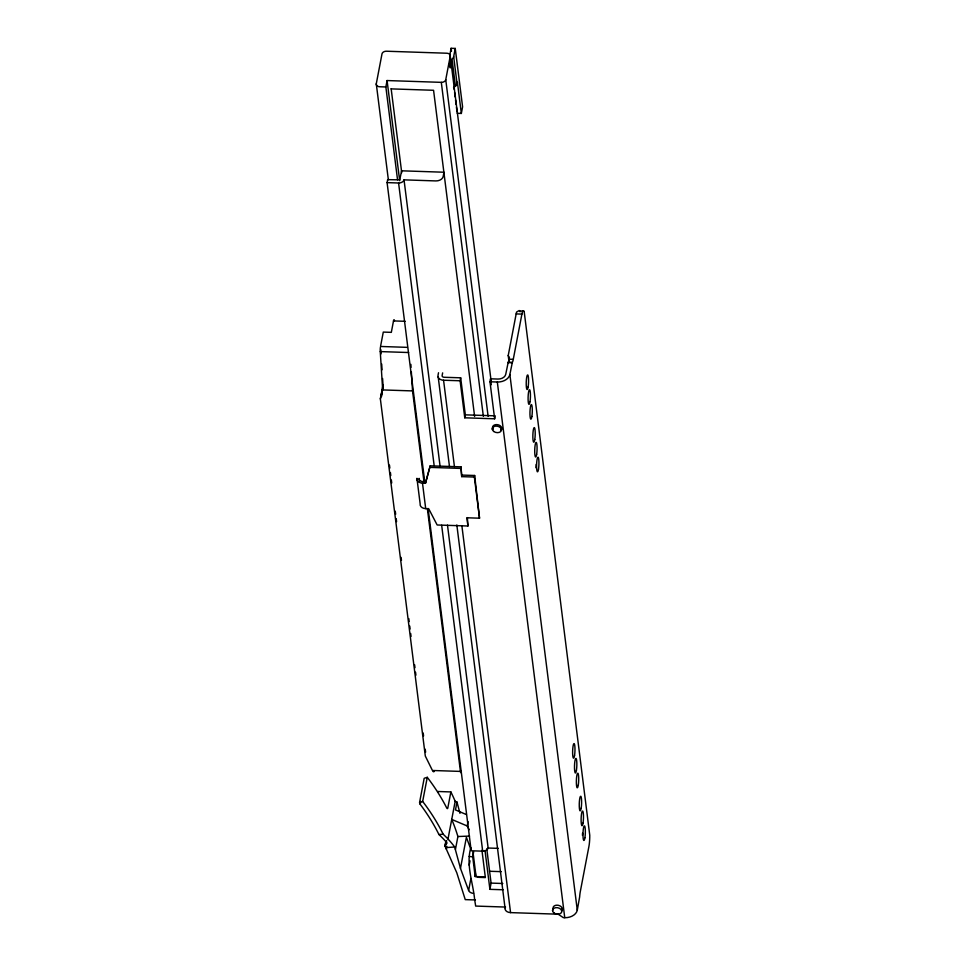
<?xml version="1.0" encoding="UTF-8"?>
<svg xmlns="http://www.w3.org/2000/svg" width="966" height="966" viewBox="0 0 966 966"><rect width="100%" height="100%" fill="white"/><g stroke="black" fill="none" stroke-linecap="round" stroke-linejoin="round"><path stroke-width="1.45" d="M437.67 791.492L450.868 791.927L447.826 807.902A2.27 0.761 80.7 0 1 447.644 808.409A2.343 0.797 80.3 0 1 447.186 808.53A2.439 0.821 80 0 1 446.847 808.168L446.678 807.878A270.082 187.609 10.8 0 0 427.274 777.316L424.183 778.294L419.582 802.432L420.198 804.304A265.71 184.578 10.8 0 1 438.938 834.527A319.48 113.916 1.7 0 1 446.763 842.642A6.931 2.475 1.7 0 1 447.017 843.052L444.928 845.938L456.797 872.793L465.25 899.624L475.381 899.95M388.344 179.664L376.281 83.825L381.993 53.891A3.961 2.777 -7.2 0 1 386.436 51.222L446.86 53.227A3.961 2.777 -7.2 0 1 450.241 56.149L491.102 380.809M397.545 179.797L385.857 86.964L387.076 80.552L441.305 82.352A3.961 2.777 -7.2 0 0 445.749 79.683L450.241 56.149M387.088 182.61L387.656 179.652L399.743 179.845L401.602 170.813L443.986 172.226L443.165 176.524A6.521 4.576 -7.2 0 1 435.859 180.92L404.03 179.857A4.89 3.429 -7.2 0 1 398.584 182.997L387.088 182.61L424.907 483.06M394.442 320.917A4.19 0.664 -88.1 0 0 393.5 320.917L391.327 332.352L383.285 332.087L380.532 346.468L407.423 347.362M461.374 771.411A4.19 0.664 -88.1 0 1 460.432 771.411L432.442 770.482L425.318 756.064L380.363 398.861L382.983 385.108M380.363 398.861L383.14 387.209M381.618 396.241L382.186 393.295M449.794 55.159L451.098 48.3L455.24 48.433L462.593 106.864L461.337 113.445L457.196 113.3M453.537 87.544L455.433 86.179A5.349 3.755 -7.2 0 0 457.087 83.813L453.67 56.668L455.24 48.433M457.087 83.813L457.401 82.17L461.337 113.445M438.516 372.743L438.009 375.412A6.521 4.576 -7.2 0 0 443.563 380.23L460.106 380.773L464.767 417.807L494.64 418.797L495.196 415.839L465.334 414.849L460.673 377.815L444.131 377.271A2.33 1.63 -7.2 0 1 442.138 375.545L442.645 372.876M425.487 483.217L430.196 465.829L460.987 466.844L461.724 476.636L474.354 477.059L479.534 518.199L466.904 517.776L467.93 526.011L437.151 524.985L428.699 508.732L425.704 508.623A6.521 4.576 -7.2 0 1 420.15 503.805L416.938 478.303A6.521 4.576 -7.2 0 0 422.492 483.121L425.487 483.217L430.196 465.829M460.106 380.773L460.673 377.815M464.767 417.807L465.334 414.849M461.724 476.636L460.987 466.844M494.64 418.797L489.979 381.775L490.535 378.805L497.888 379.058A6.979 4.902 -7.2 0 0 505.725 374.349L508.213 362.226A11.64 1.835 -88.1 0 0 509.13 359.207L509.432 357.649L508.225 355.524L516.158 313.914A11.64 1.835 -88.1 0 1 516.593 312.078A14.418 6.859 -65 0 1 518.706 310.919A11.64 1.835 -88.1 0 1 519.636 310.967L523.777 311.1L524.224 311.909L589.755 835.264A11.64 1.835 -88.1 0 1 588.91 846.506L580.276 891.739A11.64 1.835 -88.1 0 0 579.636 896.955L577.282 910.165A11.181 7.837 -7.2 0 1 564.748 917.7L563.335 917.652L558.167 914.198L510.567 912.616A6.521 4.576 -7.2 0 1 505.013 907.798L456.833 524.961M474.354 477.059L474.656 475.489L462.026 475.079M467.93 526.011L467.375 517.595M420.198 804.304L420.753 801.345M492.274 429.23L492.551 427.745M473.497 893.333A4.661 3.236 10.8 0 1 468.631 890.471L460.468 868.362L454.66 846.989A325.131 115.932 1.7 0 0 447.995 839.019A324.54 115.715 1.7 0 0 443.177 834.226A270.082 187.609 10.8 0 0 422.661 801.454L427.274 777.316M479.534 518.199L474.656 475.489M577.282 910.165L509.867 374.482L512.342 362.359A11.64 1.835 -88.1 0 0 513.272 359.352L521.906 314.107A11.64 1.835 -88.1 0 1 523.777 311.1M501.463 429.532L501.752 428.047M444.952 846.011L445.761 841.748M445.097 846.264L445.894 842.086M445.857 844.695L446.642 840.589M447.995 839.019L455.179 801.309A270.082 187.609 10.8 0 0 450.868 791.927M446.352 849.199L446.823 846.301M455.179 801.309L456.978 802.082L455.481 809.931L466.421 814.58M455.433 849.488L457.896 836.532A270.082 187.609 10.8 0 0 451.726 819.41L467.206 825.978L469.174 829.722M467.206 825.978L468.039 821.595M460.468 868.362L466.397 837.305L470.985 849.742M505.58 907.062L475.67 906.072L474.632 899.479C473.002 882.272 465.805 864.944 470.828 847.617M469.186 865.234L470.019 860.827M485.294 876.899L475.187 876.56L472.712 856.89L473.654 851.903M468.631 890.471L470.913 878.468M475.187 876.56L475.658 874.061M503.057 889.771L489.907 889.336L491.09 883.105L486.767 848.74M505.013 907.798L505.218 906.736M552.576 910.769L553.047 908.294A4.661 3.236 10.8 0 1 558.662 905.371A4.661 3.236 10.8 0 1 561.596 910.503M561.765 911.071L562.236 908.608M382.995 387.777L380.845 396.567M419.582 802.432L422.661 801.454M438.938 834.527L443.177 834.226M445.942 847.617L454.66 846.989M457.896 836.532L469.548 836.073M385.857 86.964L379.65 86.759A3.961 2.777 -7.2 0 1 376.281 83.825M391.17 88.884L433.565 90.285L474.62 416.491M516.158 313.914L521.906 314.107M393.5 320.917L405.14 321.304M380.399 347.349A4.19 0.664 -88.1 0 0 380.266 351.588L408.642 352.53M509.13 359.207L513.272 359.352M508.213 362.226L512.342 362.359M507.959 362.624L512.101 362.757M489.979 381.775L497.321 382.017A11.181 7.837 -7.2 0 0 509.867 374.482M382.608 389.926L412.542 390.916L424.002 481.937M429.894 467.387L460.685 468.413M425.777 481.66L422.794 481.551A4.311 3.019 -7.2 0 1 419.123 478.375L419.486 481.201M428.107 508.466L471.191 850.78L482.686 851.155A4.89 3.429 -7.2 0 0 488.132 848.027L498.263 848.365M489.52 871.26L501.257 871.646M491.09 883.105L502.791 883.492M469.15 856.395L472.712 856.89M519.636 310.967L520.094 311.764M456.978 802.082L459.997 813.348M508.225 355.524L508.973 361.501M497.321 382.017L564.748 917.7M451.098 48.3L451.472 51.222M455.433 86.179L452.016 59.023A5.349 3.755 -7.2 0 0 453.67 56.668M453.827 86.505L454.201 89.476M454.575 92.458L455.143 96.926M455.517 99.909L456.073 104.364M456.447 107.347L457.015 111.814M490.535 378.805L491.283 384.734M445.749 79.683L488.12 416.31M441.305 82.352L483.338 416.261M443.563 380.23L454.431 466.626M461.869 525.721L510.567 912.616M438.19 376.909L449.492 466.638M404.03 179.857L440.158 466.856M447.487 525.154L488.132 848.027M391.145 88.655L401.723 172.673M485.017 850.491L489.907 889.336M387.076 80.552L399.683 180.702M398.584 182.997L434.145 465.503M441.667 525.299L482.686 851.155M481.937 850.237L485.367 877.575L479.172 877.357A3.961 2.777 -7.2 0 1 477.458 876.995M472.966 851.976L475.791 874.435M427.383 508.792L460.432 771.411M422.492 483.121L425.704 508.623M389.467 465.093L389.841 468.063M390.409 472.531L390.783 475.514M391.351 479.981L391.725 482.952M395.275 511.243L395.662 514.214M396.217 518.682L396.591 521.664M401.095 557.382L401.47 560.365M408.787 618.59L409.173 621.573M409.729 626.04L410.103 629.011M410.671 633.479L411.045 636.461M414.607 664.741L414.982 667.723M415.537 672.191L415.911 675.174M423.193 733.013L423.567 735.959M425.233 749.205L425.608 752.152M410.876 364.375L411.069 367.322M411.335 371.753L412.542 390.916M380.785 349.535L381.051 353.882M381.691 364.025L382.053 369.821M382.596 378.515L383.043 385.76M380.266 351.588L382.657 389.721M582.558 833.078A7.33 1.159 -88.1 0 1 582.438 835.348M536.166 464.429A7.33 1.159 -88.1 0 1 535.925 467.761M493.252 429.254A4.661 3.236 10.8 0 1 494.302 425.052A4.661 3.236 10.8 0 1 500.46 425.946A4.661 3.236 10.8 0 1 500.69 430.329M434.241 771.279A4.154 1.389 80.8 0 1 433.734 771.725L433.529 771.713A4.395 1.473 80.8 0 1 432.853 771.17M476.975 876.754A3.961 2.777 -7.2 0 1 475.984 875.715M449.625 63.804C450.615 77.896 451.533 49.809 449.625 63.804M530.02 401.663A7.33 1.159 -88.1 0 0 529.682 389.805A7.33 1.159 -88.1 0 0 528.1 399.67A7.33 1.159 -88.1 0 0 530.02 401.663M528.148 386.847A7.33 1.159 -88.1 0 0 527.822 375.001A7.33 1.159 -88.1 0 0 526.229 384.866A7.33 1.159 -88.1 0 0 528.148 386.847M531.88 416.479A7.33 1.159 -88.1 0 0 531.542 404.621A7.33 1.159 -88.1 0 0 529.96 414.486A7.33 1.159 -88.1 0 0 531.88 416.479M554.025 913.003A4.661 3.236 10.8 0 0 561.669 912.085A4.661 3.236 10.8 0 0 555.812 907.666A4.661 3.236 10.8 0 0 554.025 913.003M584.913 837.788A7.33 1.159 -88.1 0 0 584.575 825.93A7.33 1.159 -88.1 0 0 582.993 835.795A7.33 1.159 -88.1 0 0 584.913 837.788M583.053 822.972A7.33 1.159 -88.1 0 0 582.715 811.114A7.33 1.159 -88.1 0 0 581.121 820.979A7.33 1.159 -88.1 0 0 583.053 822.972M581.182 808.156A7.33 1.159 -88.1 0 0 580.844 796.31A7.33 1.159 -88.1 0 0 579.262 806.175A7.33 1.159 -88.1 0 0 581.182 808.156M576.424 770.313A7.33 1.159 -88.1 0 0 576.086 758.455A7.33 1.159 -88.1 0 0 574.504 768.32A7.33 1.159 -88.1 0 0 576.424 770.313M578.284 785.117A7.33 1.159 -88.1 0 0 577.946 773.271A7.33 1.159 -88.1 0 0 576.364 783.136A7.33 1.159 -88.1 0 0 578.284 785.117M574.553 755.497A7.33 1.159 -88.1 0 0 574.215 743.639A7.33 1.159 -88.1 0 0 572.633 753.504A7.33 1.159 -88.1 0 0 574.553 755.497M534.778 439.518A7.33 1.159 -88.1 0 0 534.452 427.66A7.33 1.159 -88.1 0 0 532.858 437.526A7.33 1.159 -88.1 0 0 534.778 439.518M536.649 454.322A7.33 1.159 -88.1 0 0 536.311 442.476A7.33 1.159 -88.1 0 0 534.729 452.342A7.33 1.159 -88.1 0 0 536.649 454.322M538.509 469.138A7.33 1.159 -88.1 0 0 538.171 457.28A7.33 1.159 -88.1 0 0 536.589 467.146A7.33 1.159 -88.1 0 0 538.509 469.138M493.735 431.464A4.661 3.236 10.8 0 0 501.366 430.534A4.661 3.236 10.8 0 0 495.51 426.127A4.661 3.236 10.8 0 0 493.735 431.464"/></g></svg>
